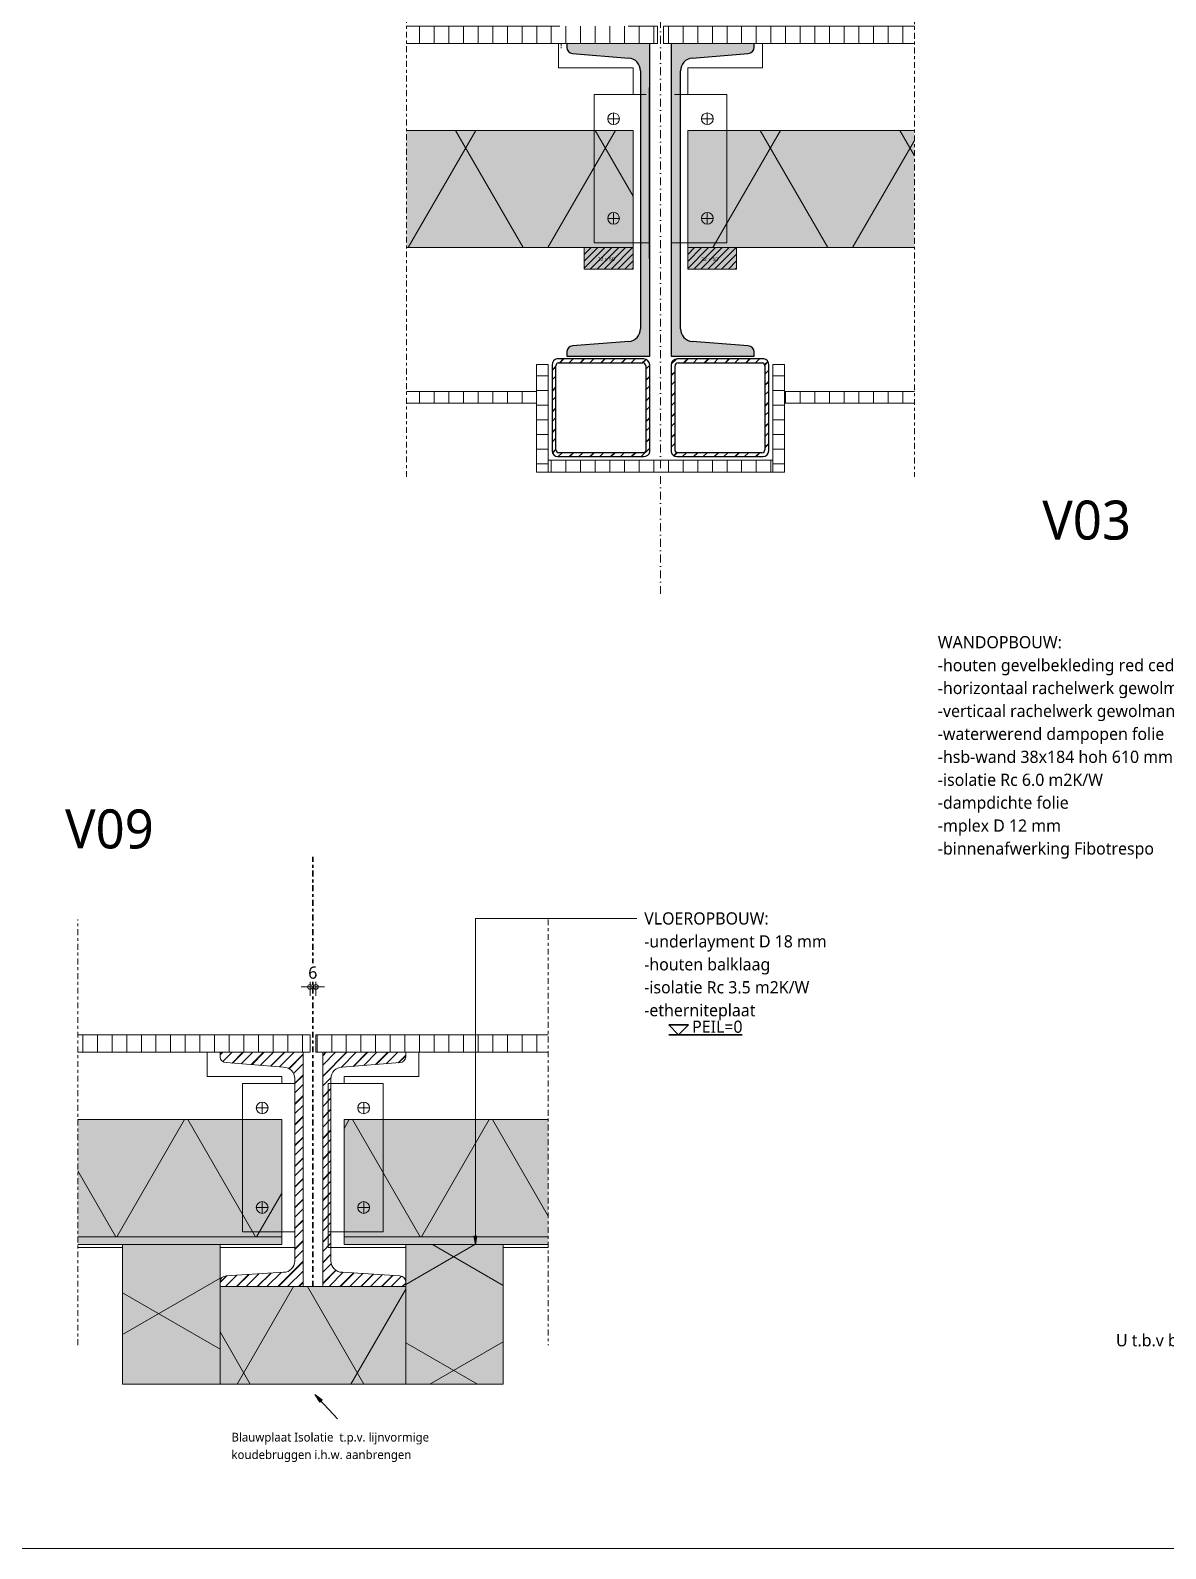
# Model space of a CAD drawing. Header units: millimetres. Extents: x 1381 to 5981, y 1743 to 14688.
# Drawn here: x 2691 to 3854, y 8489 to 10044 of the extents above; entities that cross this region are included whole.
import ezdxf

# ---------------------------------------------------------------- set-up
doc = ezdxf.new("R2010")
doc.units = ezdxf.units.MM
for name, pattern in [('MV_center', [15, 6, -3, 3, -3]), ('MV_hidden', [3.75, 2.5, -1.25]), ('MV_stramien', [16, 8, -4, 0, -4])]:
    doc.linetypes.add(name, pattern=pattern)
for name, color, linetype, lineweight in [('A-ANNO-DIMS', 211, 'Continuous', 13), ('A-ANNO-DIMS-5', 211, 'Continuous', 13), ('A-ANNO-NOTE', 131, 'Continuous', 18), ('A-DETL', 90, 'Continuous', 13), ('A-DETL-GENF', 92, 'Continuous', 18), ('A-DETL-MEDM', 33, 'Continuous', 18), ('G-ANNO-TEXT', 231, 'Continuous', 13)]:
    doc.layers.add(name, color=color, linetype=linetype, lineweight=lineweight)
doc.styles.add('Segoe UI_1', font='segoeui.ttf', dxfattribs={"height": 4})
doc.styles.add('Segoe UI_2', font='segoeui.ttf', dxfattribs={"height": 12.5})
doc.styles.add('Segoe UI_3', font='segoeui.ttf', dxfattribs={"height": 40})
doc.styles.add('Segoe UI_4', font='segoeui.ttf', dxfattribs={"height": 9})
doc.styles.add('Segoe UI_B', font='segoeui.ttf', dxfattribs={"height": 12.5})
doc.dimstyles.new('2_5_mm', dxfattribs={"dimscale": 304.8, "dimtxt": 13.092049, "dimasz": 0.016404, "dimexe": 0.029528, "dimexo": 0.0625, "dimgap": 0.014764, "dimtad": 1, "dimdec": 0, "dimzin": 0, "dimdsep": 46, "dimtxsty": 'Segoe UI_2', "dimblk1": 'DOTBLANK', "dimblk2": 'DOTBLANK', "dimsah": 1, "dimcen": 0.09, "dimdle": 0.029528, "dimazin": 0, "dimtfac": 1, "dimtdec": 4, "dimtix": 1, "dimtmove": 0, "dimatfit": 3, "dimfxl": 0.029528, "dimfxlon": 1, "dimtvp": 1, "dimtfill": 1, "dimtolj": 1, "dimtzin": 0, "dimarcsym": 2})
pattern_1 = [(90, (0, 0), (-15, 9e-16), [])]
pattern_2 = [(45, (0, 0), (-10.606602, 10.606602), []), (45, (0.5, 0), (-10.606602, 10.606602), []), (45, (10, 0), (-10.606602, 10.606602), [])]
pattern_3 = [(270, (0, 0), (-15, -9e-16), [])]
pattern_4 = [(300, (12.83, -244.8), (-107.387, -62), []), (240, (12.83, -244.8), (-107.387, 62), [])]
pattern_5 = [(60, (12.83, 244.8), (-107.387, 62), []), (120, (12.83, 244.8), (-107.387, -62), [])]
pattern_6 = [(300, (0, 0), (-87.295, -50.4), []), (240, (0, 0), (-87.295, 50.4), [])]

# ---------------------------------------------------------------- blocks, each defined once
blk = doc.blocks.new('00 plaatmateriaal - d_12 mm-3690208-Details Strandbaak Paviljoen')
at = {"layer": 'A-DETL-GENF', "lineweight": 13}
h = blk.add_hatch(dxfattribs=at)
h.set_pattern_fill('FP_3', color=256, style=0, pattern_type=2)
h.set_pattern_definition(pattern_1)
h.paths.add_polyline_path([(676.3, -12), (676.3, 0), (543.1, 0), (543.1, -12), (549.4, -12)])
h.paths.add_polyline_path([(133.1, -12), (133.1, 0), (0, 0), (0, -12)])
at = {"layer": 'A-DETL-MEDM'}
for p, q in [((133.1, 0), (0, 0)), ((0, 0), (0, -12)), ((676.3, 0), (543.1, 0)), ((0, -12), (133.1, -12)), ((543.1, -12), (676.3, -12))]:
    blk.add_line(p, q, dxfattribs=at)
blk = doc.blocks.new('00 plaatmateriaal - d_18 mm-3690214-Details Strandbaak Paviljoen')
at = {"layer": 'A-DETL-GENF', "lineweight": 13}
h = blk.add_hatch(dxfattribs=at)
h.set_pattern_fill('FP_5', color=256, style=0, pattern_type=2)
h.set_pattern_definition(pattern_3)
h.paths.add_polyline_path([(307.2, 18), (50, 18), (50, 0), (307.2, 0)])
at = {"layer": 'A-DETL-MEDM'}
for p, q in [((307.2, 18), (50, 18)), ((307.2, 0), (307.2, 18)), ((50, 0), (307.2, 0))]:
    blk.add_line(p, q, dxfattribs=at)
blk = doc.blocks.new('42 isolatie - Type 1-V48-Details Strandbaak Paviljoen')
at = {"layer": 'A-DETL-GENF'}
blk.add_hatch(color=256, dxfattribs=at).paths.add_polyline_path([(232.5, -120.8), (232.5, -0.8), (0.3, -0.8), (0.3, -120.8), (50.3, -120.8)])
at = {"layer": 'A-DETL-GENF', "lineweight": 13}
h = blk.add_hatch(dxfattribs=at)
h.set_pattern_fill('FP_64', color=256, style=0, pattern_type=2)
h.set_pattern_definition(pattern_4)
h.paths.add_polyline_path([(232.5, -120.8), (232.5, -0.8), (0.3, -0.8), (0.3, -120.8), (50.3, -120.8)])
at = {"layer": 'A-DETL-GENF'}
for p, q in [((232.5, -0.8), (0.3, -0.8)), ((0.3, -0.8), (0.3, -120.8)), ((232.5, -0.8), (0.3, -0.8)), ((0.3, -0.8), (0.3, -120.8)), ((0.3, -120.8), (50.3, -120.8)), ((50.3, -120.8), (232.5, -120.8)), ((50.3, -120.8), (232.5, -120.8))]:
    blk.add_line(p, q, dxfattribs=at)
blk = doc.blocks.new('00 plaatmateriaal - d_18 mm-3690216-Details Strandbaak Paviljoen')
at = {"layer": 'A-DETL-GENF', "lineweight": 13}
h = blk.add_hatch(dxfattribs=at)
h.set_pattern_fill('FP_3', color=256, style=0, pattern_type=2)
h.set_pattern_definition(pattern_1)
h.paths.add_polyline_path([(277.2, -18), (307.1, -18), (307.1, 0), (50, 0), (50, -18), (207.2, -18)])
at = {"layer": 'A-DETL-MEDM'}
for p, q in [((207.2, 0), (50, 0)), ((307.1, 0), (277.2, 0)), ((307.1, -18), (307.1, 0)), ((50, -18), (307.1, -18))]:
    blk.add_line(p, q, dxfattribs=at)
blk = doc.blocks.new('42 isolatie - Type 1-3777446-Details Strandbaak Paviljoen')
at = {"layer": 'A-DETL-GENF'}
blk.add_hatch(color=256, dxfattribs=at).paths.add_polyline_path([(226.2, 120.8), (0.3, 120.8), (0.3, 0.8), (232.5, 0.8), (232.5, 120.8)])
at = {"layer": 'A-DETL-GENF', "lineweight": 13}
h = blk.add_hatch(dxfattribs=at)
h.set_pattern_fill('FP_58', color=256, style=0, pattern_type=2)
h.set_pattern_definition(pattern_5)
h.paths.add_polyline_path([(226.2, 120.8), (0.3, 120.8), (0.3, 0.8), (232.5, 0.8), (232.5, 120.8)])
at = {"layer": 'A-DETL-GENF'}
for p, q in [((50.3, 120.8), (0.3, 120.8)), ((0.3, 120.8), (0.3, 0.8)), ((0.3, 120.8), (0.3, 0.8)), ((232.5, 120.8), (50.3, 120.8)), ((232.5, 120.8), (50.3, 120.8)), ((0.3, 0.8), (232.5, 0.8)), ((0.3, 0.8), (232.5, 0.8))]:
    blk.add_line(p, q, dxfattribs=at)
blk = doc.blocks.new('00 plaatmateriaal - d_12 mm-3690218-Details Strandbaak Paviljoen')
at = {"layer": 'A-DETL-GENF', "lineweight": 13}
h = blk.add_hatch(dxfattribs=at)
h.set_pattern_fill('FP_5', color=256, style=0, pattern_type=2)
h.set_pattern_definition(pattern_3)
h.paths.add_polyline_path([(110, 12), (0, 12), (0, 0), (110, 0)])
at = {"layer": 'A-DETL-MEDM'}
for p, q in [((27.4, 12), (0, 12)), ((0, 12), (0, 0)), ((0, 0), (98, 0)), ((110, 12), (39.4, 12)), ((110, 0), (110, 12))]:
    blk.add_line(p, q, dxfattribs=at)
blk = doc.blocks.new('00 plaatmateriaal - d_12 mm-3690207-Details Strandbaak Paviljoen')
at = {"layer": 'A-DETL-GENF', "lineweight": 13}
h = blk.add_hatch(dxfattribs=at)
h.set_pattern_fill('FP_5', color=256, style=0, pattern_type=2)
h.set_pattern_definition(pattern_3)
h.paths.add_polyline_path([(165, 12), (31.8, 12), (31.8, 0), (165, 0)])
at = {"layer": 'A-DETL-MEDM'}
for p, q in [((165, 12), (31.8, 12)), ((31.8, 0), (165, 0)), ((165, 0), (165, 12))]:
    blk.add_line(p, q, dxfattribs=at)
blk = doc.blocks.new('00 plaatmateriaal - d_12 mm-V50-Details Strandbaak Paviljoen')
at = {"layer": 'A-DETL-GENF', "lineweight": 13}
h = blk.add_hatch(dxfattribs=at)
h.set_pattern_fill('FP_3', color=256, style=0, pattern_type=2)
h.set_pattern_definition(pattern_1)
h.paths.add_polyline_path([(110, 0), (0, 0), (0, -12), (110, -12)])
at = {"layer": 'A-DETL-MEDM'}
for p, q in [((98, 0), (0, 0)), ((0, 0), (0, -12)), ((110, -12), (110, 0)), ((0, -12), (110, -12))]:
    blk.add_line(p, q, dxfattribs=at)
blk = doc.blocks.new('00 plaatmateriaal - d_12 mm-3690219-Details Strandbaak Paviljoen')
at = {"layer": 'A-DETL-GENF', "lineweight": 13}
h = blk.add_hatch(dxfattribs=at)
h.set_pattern_fill('FP_3', color=256, style=0, pattern_type=2)
h.set_pattern_definition(pattern_1)
h.paths.add_polyline_path([(230, -12), (230, 0), (0, 0), (0, -12), (183.9, -12)])
at = {"layer": 'A-DETL-MEDM'}
for p, q in [((230, 0), (0, 0)), ((0, 0), (0, -12)), ((230, -12), (230, 0)), ((0, -12), (230, -12))]:
    blk.add_line(p, q, dxfattribs=at)
blk = doc.blocks.new('NLRS_00_DI_maskeer - Type 1-4234863-Details Strandbaak Paviljoen')
at = {"layer": 'A-DETL-GENF', "linetype": 'MV_center'}
blk.add_line((459.8, 0), (-100, 0), dxfattribs=at)
blk = doc.blocks.new('NLRS_00_DI_maskeer - Type 1-4234864-Details Strandbaak Paviljoen')
at = {"layer": 'A-DETL-GENF', "linetype": 'MV_center'}
blk.add_line((-100, 0), (459.8, 0), dxfattribs=at)
blk = doc.blocks.new('00 hout_rechthoekig_sls - Vuren 22x50-V52-Details Strandbaak Paviljoen')
at = {"layer": 'A-DETL-GENF', "lineweight": 13}
blk.add_hatch(color=256, dxfattribs=at).paths.add_polyline_path([(50, 0), (0, 0), (0, -22), (50, -22)])
at = {"layer": 'A-DETL-MEDM', "lineweight": 13}
h = blk.add_hatch(dxfattribs=at)
h.set_pattern_fill('FP_81', color=256, style=0, pattern_type=2)
h.set_pattern_definition([(225, (3308.791, 9799.34), (3.535534, -3.535534), [])])
h.paths.add_polyline_path([(50, 0), (0, 0), (0, -22), (50, -22)])
at = {"layer": 'A-DETL-MEDM'}
for p, q in [((0, 0), (50, 0)), ((0, -22), (0, 0)), ((50, 0), (50, -22)), ((50, 0), (50, -22)), ((50, 0), (50, -22)), ((50, -22), (0, -22)), ((50, -22), (0, -22))]:
    blk.add_line(p, q, dxfattribs=at)
blk = doc.blocks.new('00 hout_rechthoekig_sls - Vuren 22x50-V53-Details Strandbaak Paviljoen')
at = {"layer": 'A-DETL-GENF', "lineweight": 13}
blk.add_hatch(color=256, dxfattribs=at).paths.add_polyline_path([(50, 0), (0, 0), (0, -22), (50, -22)])
at = {"layer": 'A-DETL-MEDM', "lineweight": 13}
h = blk.add_hatch(dxfattribs=at)
h.set_pattern_fill('FP_82', color=256, style=0, pattern_type=2)
h.set_pattern_definition([(225, (3414.791, 9799.34), (3.535534, -3.535534), [])])
h.paths.add_polyline_path([(50, 0), (0, 0), (0, -22), (50, -22)])
at = {"layer": 'A-DETL-MEDM'}
for p, q in [((0, 0), (50, 0)), ((0, -22), (0, 0)), ((50, 0), (50, -22)), ((50, 0), (50, -22)), ((50, 0), (50, -22)), ((50, -22), (0, -22)), ((50, -22), (0, -22))]:
    blk.add_line(p, q, dxfattribs=at)
blk = doc.blocks.new('00 plaatmateriaal - d_18 mm-3690220-Details Strandbaak Paviljoen')
at = {"layer": 'A-DETL-GENF', "lineweight": 13}
h = blk.add_hatch(dxfattribs=at)
h.set_pattern_fill('FP_5', color=256, style=0, pattern_type=2)
h.set_pattern_definition(pattern_3)
h.paths.add_polyline_path([(217.7, 18), (0, 18), (0, 0), (238, 0), (238, 18)])
at = {"layer": 'A-DETL-MEDM'}
for p, q in [((7, 18), (0, 18)), ((0, 18), (0, 0)), ((238, 18), (92, 18)), ((0, 0), (238, 0))]:
    blk.add_line(p, q, dxfattribs=at)
blk = doc.blocks.new('42 isolatie - Type 1-V58-Details Strandbaak Paviljoen')
at = {"layer": 'A-DETL-GENF'}
blk.add_hatch(color=256, dxfattribs=at).paths.add_polyline_path([(209.3, 120.8), (0.3, 120.8), (0.3, 0.8), (209.3, 0.8)])
at = {"layer": 'A-DETL-GENF', "lineweight": 13}
h = blk.add_hatch(dxfattribs=at)
h.set_pattern_fill('FP_58', color=256, style=0, pattern_type=2)
h.set_pattern_definition(pattern_5)
h.paths.add_polyline_path([(209.3, 120.8), (0.3, 120.8), (0.3, 0.8), (209.3, 0.8)])
at = {"layer": 'A-DETL-GENF'}
for p, q in [((209.3, 120.8), (0.3, 120.8)), ((0.3, 120.8), (0.3, 0.8)), ((209.3, 120.8), (0.3, 120.8)), ((0.3, 120.8), (0.3, 0.8)), ((0.3, 0.8), (209.3, 0.8)), ((0.3, 0.8), (209.3, 0.8))]:
    blk.add_line(p, q, dxfattribs=at)
blk = doc.blocks.new('42 isolatie - Type 1-V59-Details Strandbaak Paviljoen')
at = {"layer": 'A-DETL-GENF'}
blk.add_hatch(color=256, dxfattribs=at).paths.add_polyline_path([(209.3, -120.8), (209.3, -0.8), (0.3, -0.8), (0.3, -120.8), (70.4, -120.8)])
at = {"layer": 'A-DETL-GENF', "lineweight": 13}
h = blk.add_hatch(dxfattribs=at)
h.set_pattern_fill('FP_64', color=256, style=0, pattern_type=2)
h.set_pattern_definition(pattern_4)
h.paths.add_polyline_path([(209.3, -120.8), (209.3, -0.8), (0.3, -0.8), (0.3, -120.8), (70.4, -120.8)])
at = {"layer": 'A-DETL-GENF'}
for p, q in [((209.3, -0.8), (0.3, -0.8)), ((0.3, -0.8), (0.3, -120.8)), ((209.3, -0.8), (0.3, -0.8)), ((0.3, -0.8), (0.3, -120.8)), ((0.3, -120.8), (209.3, -120.8)), ((0.3, -120.8), (209.3, -120.8))]:
    blk.add_line(p, q, dxfattribs=at)
blk = doc.blocks.new('00 plaatmateriaal - d_18 mm-3690222-Details Strandbaak Paviljoen')
at = {"layer": 'A-DETL-GENF', "lineweight": 13}
h = blk.add_hatch(dxfattribs=at)
h.set_pattern_fill('FP_3', color=256, style=0, pattern_type=2)
h.set_pattern_definition(pattern_1)
h.paths.add_polyline_path([(238, -18), (238, 0), (0, 0), (0, -18), (99.1, -18)])
at = {"layer": 'A-DETL-MEDM'}
for p, q in [((238, 0), (0, 0)), ((0, 0), (0, -18)), ((0, -18), (238, -18))]:
    blk.add_line(p, q, dxfattribs=at)
blk = doc.blocks.new('NLRS_00_DI_maskeer - Type 1-4234865-Details Strandbaak Paviljoen')
at = {"layer": 'A-DETL-GENF', "linetype": 'MV_center'}
blk.add_line((336, 0), (-100, 0), dxfattribs=at)
blk = doc.blocks.new('42 isolatie - Type 1-3777469-Details Strandbaak Paviljoen')
at = {"layer": 'A-DETL-GENF'}
blk.add_hatch(color=256, dxfattribs=at).paths.add_polyline_path([(190.5, -100.8), (190.5, -0.8), (0.3, -0.8), (0.3, -100.8)])
at = {"layer": 'A-DETL-GENF', "lineweight": 13}
h = blk.add_hatch(dxfattribs=at)
h.set_pattern_fill('FP_68', color=256, style=0, pattern_type=2)
h.set_pattern_definition(pattern_6)
h.paths.add_polyline_path([(190.5, -100.8), (190.5, -0.8), (0.3, -0.8), (0.3, -100.8)])
at = {"layer": 'A-DETL-GENF'}
for p, q in [((190.5, -0.8), (0.3, -0.8)), ((0.3, -0.8), (0.3, -100.8)), ((190.5, -0.8), (0.3, -0.8)), ((190.5, -100.8), (190.5, -0.8)), ((0.3, -100.8), (190.5, -100.8)), ((0.3, -100.8), (190.5, -100.8))]:
    blk.add_line(p, q, dxfattribs=at)
blk = doc.blocks.new('42 isolatie - Type 1-3777470-Details Strandbaak Paviljoen')
at = {"layer": 'A-DETL-GENF'}
blk.add_hatch(color=256, dxfattribs=at).paths.add_polyline_path([(0.3, -0.8), (0.3, -100.8), (143.3, -100.8), (143.3, -0.8)])
at = {"layer": 'A-DETL-GENF', "lineweight": 13}
h = blk.add_hatch(dxfattribs=at)
h.set_pattern_fill('FP_68', color=256, style=0, pattern_type=2)
h.set_pattern_definition(pattern_6)
h.paths.add_polyline_path([(0.3, -0.8), (0.3, -100.8), (143.3, -100.8), (143.3, -0.8)])
at = {"layer": 'A-DETL-GENF'}
for p, q in [((143.3, -0.8), (0.3, -0.8)), ((0.3, -0.8), (0.3, -100.8)), ((143.3, -0.8), (0.3, -0.8)), ((0.3, -0.8), (0.3, -100.8)), ((143.3, -100.8), (143.3, -0.8)), ((143.3, -100.8), (143.3, -0.8)), ((0.3, -100.8), (143.3, -100.8)), ((0.3, -100.8), (143.3, -100.8))]:
    blk.add_line(p, q, dxfattribs=at)
blk = doc.blocks.new('42 isolatie - Type 1-3777471-Details Strandbaak Paviljoen')
at = {"layer": 'A-DETL-GENF'}
blk.add_hatch(color=256, dxfattribs=at).paths.add_polyline_path([(0.3, 0.8), (143.3, 0.8), (143.3, 100.8), (0.3, 100.8)])
at = {"layer": 'A-DETL-GENF', "lineweight": 13}
h = blk.add_hatch(dxfattribs=at)
h.set_pattern_fill('FP_65', color=256, style=0, pattern_type=2)
h.set_pattern_definition([(60, (0, 0), (-87.295, 50.4), []), (120, (0, 0), (-87.295, -50.4), [])])
h.paths.add_polyline_path([(0.3, 0.8), (143.3, 0.8), (143.3, 100.8), (0.3, 100.8)])
at = {"layer": 'A-DETL-GENF'}
for p, q in [((143.3, 100.8), (0.3, 100.8)), ((0.3, 100.8), (0.3, 0.8)), ((143.3, 100.8), (0.3, 100.8)), ((0.3, 100.8), (0.3, 0.8)), ((143.3, 0.8), (143.3, 100.8)), ((143.3, 0.8), (143.3, 100.8)), ((0.3, 0.8), (143.3, 0.8)), ((0.3, 0.8), (143.3, 0.8))]:
    blk.add_line(p, q, dxfattribs=at)
blk = doc.blocks.new('NLRS_00_DI_maskeer - Type 1-4234856-Details Strandbaak Paviljoen')
at = {"layer": 'A-DETL-GENF', "linetype": 'MV_center'}
blk.add_line((-100, 0), (336, 0), dxfattribs=at)
blk = doc.blocks.new('DIMBLOCK102-Details Strandbaak Paviljoen')
at = {"layer": 'A-ANNO-DIMS-5'}
for p, q in [((2977.8, 9064.2), (2977.8, 9073.2)), ((2983.8, 9064.2), (2983.8, 9073.2)), ((2968.8, 9064.2), (2992.8, 9064.2)), ((2977.8, 9064.2), (2977.8, 9055.2)), ((2983.8, 9064.2), (2983.8, 9055.2))]:
    blk.add_line(p, q, dxfattribs=at)
for centre in [(2977.8, 9064.2), (2983.8, 9064.2)]:
    blk.add_circle(centre, 2.5, dxfattribs=at)
at = {"layer": 'A-ANNO-DIMS-5', "color": 0, "insert": (2976, 9085.1), "char_height": 12.5, "width": 11.426, "attachment_point": 1, "line_spacing_factor": 1.142579, "style": 'Segoe UI_2', "bg_fill": 3, "box_fill_scale": 1.25, "bg_fill_color": 9, "bg_fill_true_color": 13158600, "bg_fill_transparency": 0}
blk.add_mtext('6', dxfattribs=at)
blk = doc.blocks.new('_DotBlank')
at = {"color": 0, "linetype": 'ByBlock', "lineweight": -2}
blk.add_line((-0.5, 0), (-1, 0), dxfattribs=at)
blk.add_circle((0, 0), 0.5, dxfattribs=at)

msp = doc.modelspace()

# ---------------------------------------------------------------- hatches: boundary and pattern name
at = {"layer": 'A-DETL-GENF'}
for color, points in [(7, [(3240.8, 9710.3), (3325.8, 9710.3), (3325.8, 10030.3), (3240.8, 10030.3), (3240.8, 10026.5), (3241, 10024.9), (3241.6, 10023.4), (3242.5, 10022.1), (3243.7, 10021), (3245.2, 10020.3), (3246.8, 10020), (3304.3, 10015.4), (3307.5, 10014.7), (3310.4, 10013.3), (3312.8, 10011.3), (3314.7, 10008.6), (3315.9, 10005.6), (3316.3, 10002.4), (3316.3, 9738.2), (3315.9, 9735), (3314.7, 9732), (3312.8, 9729.4), (3310.4, 9727.3), (3307.5, 9725.9), (3304.3, 9725.3), (3246.8, 9720.7), (3245.2, 9720.3), (3243.7, 9719.6), (3242.5, 9718.6), (3241.6, 9717.3), (3241, 9715.8), (3240.8, 9714.2)]), (7, [(3405.7, 9710.3), (3432.8, 9710.3), (3432.8, 9714.2), (3432.6, 9715.8), (3432, 9717.3), (3431.1, 9718.6), (3429.8, 9719.6), (3428.4, 9720.3), (3426.8, 9720.7), (3369.3, 9725.3), (3366.1, 9725.9), (3363.2, 9727.3), (3360.7, 9729.4), (3358.9, 9732), (3357.7, 9735), (3357.3, 9738.2), (3357.3, 10002.4), (3357.7, 10005.6), (3358.9, 10008.6), (3360.7, 10011.3), (3363.2, 10013.3), (3366.1, 10014.7), (3369.3, 10015.4), (3426.8, 10020), (3428.4, 10020.3), (3429.8, 10021), (3431.1, 10022.1), (3432, 10023.4), (3432.6, 10024.9), (3432.8, 10026.5), (3432.8, 10030.3), (3347.8, 10030.3), (3347.8, 9710.3)]), (9, [(2885.6, 8800.3), (2948.8, 8800.3), (2948.8, 8808.3), (2739.8, 8808.3), (2739.8, 8800.3), (2785.6, 8800.3)]), (9, [(3221.8, 8800.3), (3221.8, 8808.3), (3012.8, 8808.3), (3012.8, 8800.3), (3175.8, 8800.3)])]:
    msp.add_hatch(color=color, dxfattribs=at).paths.add_polyline_path(points)
at = {"layer": 'A-DETL-GENF', "lineweight": 13}
h = msp.add_hatch(dxfattribs=at)
h.set_pattern_fill('FP_4', color=254, style=0, pattern_type=2)
h.set_pattern_definition(pattern_2)
h.paths.add_polyline_path([(3244.3, 9607.3), (3319.9, 9607.3), (3321.3, 9607.5), (3322.6, 9608), (3323.7, 9608.8), (3324.7, 9609.8), (3325.4, 9611), (3325.8, 9612.3), (3325.8, 9701.3), (3325.6, 9702.9), (3325, 9704.3), (3324, 9705.6), (3322.8, 9706.5), (3321.3, 9707.1), (3319.8, 9707.3), (3230.8, 9707.3), (3229.4, 9706.9), (3228.2, 9706.3), (3227.2, 9705.3), (3226.4, 9704.1), (3226, 9702.8), (3225.8, 9701.4), (3225.8, 9613.3), (3226, 9611.8), (3226.6, 9610.3), (3227.5, 9609.1), (3228.8, 9608.1), (3230.2, 9607.5), (3231.8, 9607.3)])
h.paths.add_polyline_path([(3244.3, 9611.3), (3232.8, 9611.3), (3232, 9611.4), (3231.3, 9611.7), (3230.7, 9612.2), (3230.2, 9612.8), (3229.9, 9613.6), (3229.8, 9614.3), (3229.8, 9700.4), (3229.9, 9701.1), (3230.1, 9701.7), (3230.4, 9702.3), (3230.9, 9702.8), (3231.5, 9703.1), (3232.1, 9703.3), (3318.8, 9703.3), (3319.6, 9703.2), (3320.3, 9702.9), (3320.9, 9702.5), (3321.4, 9701.8), (3321.7, 9701.1), (3321.8, 9700.3), (3321.8, 9612.8), (3321.6, 9612.3), (3321.3, 9611.9), (3320.9, 9611.6), (3320.4, 9611.4), (3319.9, 9611.3)])
h = msp.add_hatch(dxfattribs=at)
h.set_pattern_fill('FP_4', color=254, style=0, pattern_type=2)
h.set_pattern_definition(pattern_2)
h.paths.add_polyline_path([(3353.7, 9607.3), (3441.8, 9607.3), (3443.3, 9607.5), (3444.8, 9608.1), (3446, 9609.1), (3447, 9610.3), (3447.6, 9611.8), (3447.8, 9613.3), (3447.8, 9701.4), (3447.6, 9702.8), (3447.1, 9704.1), (3446.4, 9705.3), (3445.4, 9706.3), (3444.1, 9706.9), (3442.8, 9707.3), (3353.8, 9707.3), (3352.2, 9707.1), (3350.8, 9706.5), (3349.5, 9705.6), (3348.6, 9704.3), (3348, 9702.9), (3347.8, 9701.3), (3347.8, 9612.3), (3348.2, 9611), (3348.9, 9609.8), (3349.8, 9608.8), (3351, 9608), (3352.3, 9607.5)])
h.paths.add_polyline_path([(3353.7, 9611.3), (3353.2, 9611.4), (3352.7, 9611.6), (3352.3, 9611.9), (3352, 9612.3), (3351.8, 9612.8), (3351.8, 9700.3), (3351.9, 9701.1), (3352.2, 9701.8), (3352.7, 9702.5), (3353.3, 9702.9), (3354, 9703.2), (3354.8, 9703.3), (3441.5, 9703.3), (3442.1, 9703.1), (3442.7, 9702.8), (3443.1, 9702.3), (3443.5, 9701.7), (3443.7, 9701.1), (3443.8, 9700.4), (3443.8, 9614.3), (3443.7, 9613.6), (3443.4, 9612.8), (3442.9, 9612.2), (3442.3, 9611.7), (3441.6, 9611.4), (3440.8, 9611.3), (3405.7, 9611.3)])
h = msp.add_hatch(dxfattribs=at)
h.set_pattern_fill('FP_4', color=254, style=0, pattern_type=2)
h.set_pattern_definition(pattern_2)
h.paths.add_polyline_path([(2970.8, 8757.3), (2970.8, 8997.3), (2885.8, 8997.3), (2885.8, 8992.7), (2886, 8991.1), (2886.6, 8989.7), (2887.5, 8988.4), (2888.8, 8987.5), (2890.2, 8986.9), (2891.8, 8986.7), (2950.8, 8981.9), (2953.8, 8981.5), (2956.5, 8980.4), (2958.9, 8978.6), (2960.8, 8976.2), (2961.9, 8973.4), (2962.3, 8970.4), (2962.3, 8783.5), (2961.9, 8780.6), (2960.8, 8777.8), (2958.9, 8775.4), (2956.5, 8773.6), (2953.8, 8772.4), (2950.8, 8772), (2891.8, 8768.2), (2890.2, 8768), (2888.8, 8767.4), (2887.5, 8766.4), (2886.6, 8765.2), (2886, 8763.8), (2885.8, 8762.2), (2885.8, 8757.3)])
h = msp.add_hatch(dxfattribs=at)
h.set_pattern_fill('FP_4', color=254, style=0, pattern_type=2)
h.set_pattern_definition(pattern_2)
h.paths.add_polyline_path([(2990.8, 8757.3), (3075.8, 8757.3), (3075.8, 8762.2), (3075.6, 8763.8), (3075, 8765.2), (3074, 8766.4), (3072.8, 8767.4), (3071.3, 8768), (3069.8, 8768.2), (3010.8, 8772), (3007.8, 8772.4), (3005, 8773.6), (3002.7, 8775.4), (3000.8, 8777.8), (2999.7, 8780.6), (2999.3, 8783.5), (2999.3, 8970.4), (2999.7, 8973.4), (3000.8, 8976.2), (3002.7, 8978.6), (3005, 8980.4), (3007.8, 8981.5), (3010.8, 8981.9), (3069.8, 8986.7), (3071.3, 8986.9), (3072.8, 8987.5), (3074, 8988.4), (3075, 8989.7), (3075.6, 8991.1), (3075.8, 8992.7), (3075.8, 8997.3), (2990.8, 8997.3), (2990.8, 8850.3)])
at = {"layer": 'G-ANNO-TEXT'}
for points in [[(3147.2, 8800.1), (3148.8, 8809.1), (3145.6, 8809.1)], [(2982.8, 8646.7), (2987.8, 8639), (2990.1, 8641.2)]]:
    msp.add_hatch(color=7, dxfattribs=at).paths.add_polyline_path(points)

# ---------------------------------------------------------------- linework, layer by layer
at = {"layer": 'A-DETL', "linetype": 'MV_stramien', "lineweight": 18}
msp.add_line((3336.8, 9466.7), (3336.8, 11246.7), dxfattribs=at)
at = {"layer": 'A-DETL', "lineweight": 18}
for p, q in [((3232.3, 10030.3), (3232.3, 10005.3)), ((3441.3, 10030.3), (3441.3, 10005.3)), ((3232.3, 10005.3), (3308.8, 10005.3)), ((3308.8, 9978.3), (3308.8, 10005.3)), ((3441.3, 10005.3), (3364.8, 10005.3)), ((3364.8, 9978.3), (3364.8, 10005.3)), ((3325.3, 9985.3), (3325.3, 9810.3)), ((3348.3, 9985.3), (3348.3, 9810.3)), ((3268.8, 9826.3), (3268.8, 9978.3)), ((3268.8, 9978.3), (3322.3, 9978.3)), ((3404.8, 9978.3), (3351.3, 9978.3)), ((3404.8, 9826.3), (3404.8, 9978.3)), ((3294.8, 9953.3), (3282.8, 9953.3)), ((3288.8, 9947.3), (3288.8, 9959.3)), ((3378.8, 9953.3), (3390.8, 9953.3)), ((3384.8, 9947.3), (3384.8, 9959.3)), ((3294.8, 9851.3), (3282.8, 9851.3)), ((3288.8, 9845.3), (3288.8, 9857.3)), ((3378.8, 9851.3), (3390.8, 9851.3)), ((3384.8, 9845.3), (3384.8, 9857.3)), ((3325.3, 9826.3), (3268.8, 9826.3)), ((3348.3, 9826.3), (3404.8, 9826.3)), ((2872.3, 8997.3), (2872.3, 8972.3)), ((2885.8, 8997.3), (2885.8, 8992.7)), ((2970.8, 8997.3), (2885.8, 8997.3)), ((2970.8, 8757.3), (2970.8, 8997.3)), ((2990.8, 8997.3), (2990.8, 8757.3)), ((3075.8, 8992.7), (3075.8, 8997.3)), ((3089.3, 8997.3), (3089.3, 8972.3)), ((2872.3, 8972.3), (2948.8, 8972.3)), ((2891.8, 8986.7), (2950.8, 8981.9)), ((2948.8, 8965.3), (2948.8, 8972.3)), ((3010.8, 8981.9), (3069.8, 8986.7)), ((3089.3, 8972.3), (3012.8, 8972.3)), ((3012.8, 8965.3), (3012.8, 8972.3)), ((2908.8, 8813.3), (2908.8, 8965.3)), ((2908.8, 8965.3), (2962.3, 8965.3)), ((2962.3, 8970.4), (2962.3, 8783.5)), ((2996.3, 8965.3), (2996.3, 8797.3)), ((3052.8, 8965.3), (2996.3, 8965.3)), ((2999.3, 8783.5), (2999.3, 8970.4)), ((3052.8, 8813.3), (3052.8, 8965.3)), ((2928.8, 8934.3), (2928.8, 8946.3)), ((3032.8, 8934.3), (3032.8, 8946.3)), ((2934.8, 8940.3), (2922.8, 8940.3)), ((3026.8, 8940.3), (3038.8, 8940.3)), ((2934.8, 8838.3), (2922.8, 8838.3)), ((2928.8, 8832.3), (2928.8, 8844.3)), ((3026.8, 8838.3), (3038.8, 8838.3)), ((3032.8, 8832.3), (3032.8, 8844.3)), ((2962.3, 8813.3), (2908.8, 8813.3)), ((2948.8, 8800.3), (2948.8, 8808.3)), ((2996.3, 8813.3), (3052.8, 8813.3)), ((3012.8, 8808.3), (3012.8, 8800.3)), ((2739.8, 8800.3), (2785.6, 8800.3)), ((2785.6, 8797.3), (2739.8, 8797.3)), ((2885.6, 8800.3), (2948.8, 8800.3)), ((2962.3, 8797.3), (2885.6, 8797.3)), ((2996.3, 8797.3), (3075.8, 8797.3)), ((3012.8, 8800.3), (3075.8, 8800.3)), ((3175.8, 8800.3), (3221.8, 8800.3)), ((3175.8, 8797.3), (3221.8, 8797.3)), ((2950.8, 8772), (2891.8, 8768.2)), ((3069.8, 8768.2), (3010.8, 8772)), ((2885.8, 8762.2), (2885.8, 8757.3)), ((3075.8, 8757.3), (3075.8, 8762.2)), ((5981.5, 8488.9), (1381.5, 8488.9))]:
    msp.add_line(p, q, dxfattribs=at)
at = {"layer": 'A-DETL', "linetype": 'MV_hidden', "lineweight": 18}
msp.add_line((3235, 10030.3), (3235, 10025.6), dxfattribs=at)
at = {"layer": 'A-DETL', "linetype": 'MV_center', "lineweight": 35}
msp.add_line((2980.8, 8757.3), (2980.8, 9197.3), dxfattribs=at)
at = {"layer": 'A-DETL', "lineweight": 35}
for p, q in [((3355.4, 9015.3), (3345.4, 9025.3)), ((3365.4, 9025.3), (3345.4, 9025.3)), ((3355.4, 9015.3), (3365.4, 9025.3)), ((3420.4, 9015.3), (3345.4, 9015.3))]:
    msp.add_line(p, q, dxfattribs=at)
at = {"layer": 'A-DETL', "lineweight": 18}
for centre in [(3288.8, 9953.3), (3384.8, 9953.3), (3288.8, 9851.3), (3384.8, 9851.3), (2928.8, 8940.3), (3032.8, 8940.3), (2928.8, 8838.3), (3032.8, 8838.3)]:
    msp.add_circle(centre, 6, dxfattribs=at)
for centre, radius, start, end in [((2891.8, 8992.7), 6, 180, 270), ((3069.8, 8992.7), 6, 270, 0), ((2950.8, 8970.4), 11.5, 0, 90), ((3010.8, 8970.4), 11.5, 90, 180), ((2950.8, 8783.5), 11.5, 270, 0), ((3010.8, 8783.5), 11.5, 180, 270), ((2891.8, 8762.2), 6, 90, 180), ((3069.8, 8762.2), 6, 0, 90)]:
    msp.add_arc(centre, radius, start, end, dxfattribs=at)
at = {"layer": 'A-DETL-MEDM', "lineweight": 25}
for p, q in [((3240.8, 10030.3), (3240.8, 10026.5)), ((3325.8, 9710.3), (3325.8, 10030.3)), ((3347.8, 10030.3), (3347.8, 9710.3)), ((3432.8, 10026.5), (3432.8, 10030.3)), ((3246.8, 10020), (3304.3, 10015.4)), ((3369.3, 10015.4), (3426.8, 10020)), ((3316.3, 10002.4), (3316.3, 9738.2)), ((3357.3, 9738.2), (3357.3, 10002.4)), ((3304.3, 9725.3), (3246.8, 9720.7)), ((3426.8, 9720.7), (3369.3, 9725.3)), ((3319.8, 9707.3), (3230.8, 9707.3)), ((3232.1, 9703.3), (3318.8, 9703.3)), ((3240.8, 9714.2), (3240.8, 9710.3)), ((3240.8, 9710.3), (3325.8, 9710.3)), ((3347.8, 9710.3), (3432.8, 9710.3)), ((3442.8, 9707.3), (3353.8, 9707.3)), ((3354.8, 9703.3), (3441.5, 9703.3)), ((3432.8, 9710.3), (3432.8, 9714.2)), ((3225.8, 9701.4), (3225.8, 9613.3)), ((3229.8, 9614.3), (3229.8, 9700.4)), ((3321.8, 9700.3), (3321.8, 9612.8)), ((3325.8, 9612.3), (3325.8, 9701.3)), ((3347.8, 9701.3), (3347.8, 9612.3)), ((3351.8, 9612.8), (3351.8, 9700.3)), ((3443.8, 9700.4), (3443.8, 9614.3)), ((3447.8, 9613.3), (3447.8, 9701.4)), ((3319.9, 9611.3), (3232.8, 9611.3)), ((3440.8, 9611.3), (3353.7, 9611.3)), ((3231.8, 9607.3), (3319.9, 9607.3)), ((3353.7, 9607.3), (3441.8, 9607.3))]:
    msp.add_line(p, q, dxfattribs=at)
for centre, radius, start, end in [((3247.3, 10026.5), 6.5, 180, 265.426), ((3303.3, 10002.4), 13, 360, 85.426), ((3370.3, 10002.4), 13, 94.574, 180), ((3426.3, 10026.5), 6.5, 274.574, 0), ((3303.3, 9738.2), 13, 274.574, 0), ((3370.3, 9738.2), 13, 180, 265.426), ((3247.3, 9714.2), 6.5, 94.574, 180), ((3426.3, 9714.2), 6.5, 0, 85.426), ((3231.8, 9701.4), 6, 99.5941, 180), ((3232.8, 9700.4), 3, 103.584, 180), ((3318.8, 9700.3), 3, 0, 90), ((3319.8, 9701.3), 6, 0, 90), ((3353.8, 9701.3), 6, 90, 180), ((3354.8, 9700.3), 3, 90, 180), ((3440.8, 9700.4), 3, 0, 76.416), ((3441.8, 9701.4), 6, 0, 80.4059), ((3231.8, 9613.3), 6, 180, 270), ((3232.8, 9614.3), 3, 180, 270), ((3319.9, 9613.3), 2, 270, 343.3434), ((3319.9, 9613.3), 6, 270, 350.4059), ((3353.7, 9613.3), 6, 189.5941, 270), ((3353.7, 9613.3), 2, 196.6566, 270), ((3440.8, 9614.3), 3, 270, 360), ((3441.8, 9613.3), 6, 270, 0)]:
    msp.add_arc(centre, radius, start, end, dxfattribs=at)
at = {"layer": 'G-ANNO-TEXT', "color": 250}
for p, q in [((3147.2, 9134.3), (3312.7, 9134.3)), ((3147.2, 8800.1), (3147.2, 9134.3)), ((3148.8, 8809.1), (3145.6, 8809.1)), ((3145.6, 8809.1), (3147.2, 8800.1)), ((3147.2, 8800.1), (3148.8, 8809.1)), ((2982.8, 8646.7), (2987.8, 8639)), ((2990.1, 8641.2), (2982.8, 8646.7)), ((2982.8, 8646.7), (3006, 8621.8)), ((2987.8, 8639), (2990.1, 8641.2))]:
    msp.add_line(p, q, dxfattribs=at)

# ---------------------------------------------------------------- block references
at = {"layer": 'A-DETL-GENF', "linetype": 'MV_center'}
for name, p, rotation in [('NLRS_00_DI_maskeer - Type 1-4234864-Details Strandbaak Paviljoen', (3076.6, 9686.5), 90.00000000000003), ('NLRS_00_DI_maskeer - Type 1-4234863-Details Strandbaak Paviljoen', (3597, 9686.5), 89.99999999999999), ('NLRS_00_DI_maskeer - Type 1-4234856-Details Strandbaak Paviljoen', (2739.8, 8797.3), 90.00000000000006), ('NLRS_00_DI_maskeer - Type 1-4234865-Details Strandbaak Paviljoen', (3221.8, 8797.3), 89.99999999999991)]:
    msp.add_blockref(name, p, dxfattribs=dict(at, rotation=rotation))
at = {"layer": 'A-DETL-GENF'}
for name, p, rotation in [('42 isolatie - Type 1-3777446-Details Strandbaak Paviljoen', (3309.1, 9942.1), 180), ('42 isolatie - Type 1-V58-Details Strandbaak Paviljoen', (2949.1, 8929.1), 180), ('42 isolatie - Type 1-3777471-Details Strandbaak Paviljoen', (2886.4, 8657), 90), ('42 isolatie - Type 1-3777470-Details Strandbaak Paviljoen', (3075, 8657), 90)]:
    msp.add_blockref(name, p, dxfattribs=dict(at, rotation=rotation))
for name, p in [('42 isolatie - Type 1-V48-Details Strandbaak Paviljoen', (3364.5, 9942.1)), ('42 isolatie - Type 1-V59-Details Strandbaak Paviljoen', (3012.5, 8929.1)), ('42 isolatie - Type 1-3777469-Details Strandbaak Paviljoen', (2885.3, 8758.1))]:
    msp.add_blockref(name, p, dxfattribs=at)
at = {"layer": 'A-DETL-MEDM'}
for name, p in [('00 plaatmateriaal - d_18 mm-3690216-Details Strandbaak Paviljoen', (3026.6, 10048.3)), ('00 plaatmateriaal - d_12 mm-3690208-Details Strandbaak Paviljoen', (2533.5, 9674.1)), ('00 plaatmateriaal - d_12 mm-3690219-Details Strandbaak Paviljoen', (3221.8, 9603.5)), ('00 plaatmateriaal - d_18 mm-3690222-Details Strandbaak Paviljoen', (2983.8, 9015.3))]:
    msp.add_blockref(name, p, dxfattribs=at)
for name, p, rotation in [('00 plaatmateriaal - d_18 mm-3690214-Details Strandbaak Paviljoen', (3647, 10048.3), 180), ('00 plaatmateriaal - d_12 mm-V50-Details Strandbaak Paviljoen', (3221.8, 9701.5), 270.0000000000002), ('00 plaatmateriaal - d_12 mm-3690218-Details Strandbaak Paviljoen', (3451.8, 9701.5), 269.9999999999998), ('00 plaatmateriaal - d_12 mm-3690207-Details Strandbaak Paviljoen', (3628.8, 9674.1), 180), ('00 plaatmateriaal - d_18 mm-3690220-Details Strandbaak Paviljoen', (2977.8, 9015.3), 180)]:
    msp.add_blockref(name, p, dxfattribs=dict(at, rotation=rotation))
at = {"layer": 'A-DETL-MEDM', "lineweight": 13, "rotation": 180}
for name, p in [('00 hout_rechthoekig_sls - Vuren 22x50-V52-Details Strandbaak Paviljoen', (3308.8, 9799.3)), ('00 hout_rechthoekig_sls - Vuren 22x50-V53-Details Strandbaak Paviljoen', (3414.8, 9799.3))]:
    msp.add_blockref(name, p, dxfattribs=at)

# ---------------------------------------------------------------- texts
at = {"layer": 'A-ANNO-NOTE', "lineweight": 13, "char_height": 4, "width": 23.65, "attachment_point": 1, "style": 'Segoe UI_1'}
for insert in [(3272.3, 9811.5), (3378.3, 9811.5)]:
    msp.add_mtext('22 x 50', dxfattribs=dict(at, insert=insert))
at = {"layer": 'G-ANNO-TEXT', "color": 7, "attachment_point": 1}
for s, insert, char_height, width, style in [('V03', (3728, 9562.3), 40, 117.447, 'Segoe UI_3'), ('WANDOPBOUW:', (3621, 9423.5), 12.5, 169.557, 'Segoe UI_B'), ('-houten gevelbekleding red cedar D 18 mm', (3621, 9400), 12.5, 411.266, 'Segoe UI_2'), ('-horizontaal rachelwerk gewolmaniseerd 22x70 mm', (3621, 9376.6), 12.5, 484.62, 'Segoe UI_2'), ('-verticaal rachelwerk gewolmaniseerd 18x45 ', (3621, 9353.1), 12.5, 420.084, 'Segoe UI_2'), ('-waterwerend dampopen folie', (3621, 9329.6), 12.5, 284.599, 'Segoe UI_2'), ('-hsb-wand 38x184 hoh 610 mm', (3621, 9306.1), 12.5, 300.633, 'Segoe UI_2'), ('-isolatie Rc 6.0 m2K/W ', (3621, 9282.6), 12.5, 219.662, 'Segoe UI_2'), ('-dampdichte folie', (3621, 9259.2), 12.5, 167.152, 'Segoe UI_2'), ('V09', (2726.9, 9246), 40, 117.447, 'Segoe UI_3'), ('-mplex D 12 mm', (3621, 9235.7), 12.5, 158.333, 'Segoe UI_2'), ('-binnenafwerking Fibotrespo', (3621, 9212.2), 12.5, 270.57, 'Segoe UI_2'), ('VLOEROPBOUW:', (3320.2, 9140.6), 12.5, 167.152, 'Segoe UI_B'), ('-underlayment D 18 mm', (3320.2, 9117.1), 12.5, 231.688, 'Segoe UI_2'), ('-houten balklaag', (3320.2, 9093.6), 12.5, 159.536, 'Segoe UI_2'), ('-isolatie Rc 3.5 m2K/W', (3320.2, 9070.1), 12.5, 213.65, 'Segoe UI_2'), ('-etherniteplaat', (3320.2, 9046.6), 12.5, 139.494, 'Segoe UI_2'), ('PEIL=0', (3369.3, 9029.7), 12.5, 64.536, 'Segoe UI_2'), ('U t.b.v bevestiging kantplank', (3803.5, 8708.6), 12.5, 270.57, 'Segoe UI_2')]:
    msp.add_mtext(s, dxfattribs=dict(at, insert=insert, char_height=char_height, width=width, style=style))
at = {"layer": 'G-ANNO-TEXT', "color": 7, "insert": (2897.3, 8607.6), "char_height": 9, "width": 262.954, "attachment_point": 1, "style": 'Segoe UI_4', "bg_fill": 3, "box_fill_scale": 1.25, "bg_fill_color": 9, "bg_fill_true_color": 13158600, "bg_fill_transparency": 0}
msp.add_mtext('Blauwplaat Isolatie  t.p.v. lijnvormige ', dxfattribs=at)

# ---------------------------------------------------------------- next in the draw order: texts
at = {"layer": 'G-ANNO-TEXT', "color": 7, "insert": (2897.3, 8589.7), "char_height": 9, "width": 235.696, "attachment_point": 1, "style": 'Segoe UI_4', "bg_fill": 3, "box_fill_scale": 1.25, "bg_fill_color": 9, "bg_fill_true_color": 13158600, "bg_fill_transparency": 0}
msp.add_mtext('koudebruggen i.h.w. aanbrengen', dxfattribs=at)

# ---------------------------------------------------------------- next in the draw order: dimensions: what is measured, and where the dimension line sits
at = {"layer": 'A-ANNO-DIMS'}
dim = msp.add_linear_dim(base=(2983.8, 9064.2), p1=(2977.8, 9055.2), p2=(2983.8, 9055.2), dimstyle='2_5_mm', override={"dimpost": '<>', "dimfxl": 6}, dxfattribs=at)
dim.commit()
dim.dimension.update_dxf_attribs({"geometry": 'DIMBLOCK102-Details Strandbaak Paviljoen', "text_midpoint": (2980.8, 9075.2)})

doc.saveas('drawing.dxf')
